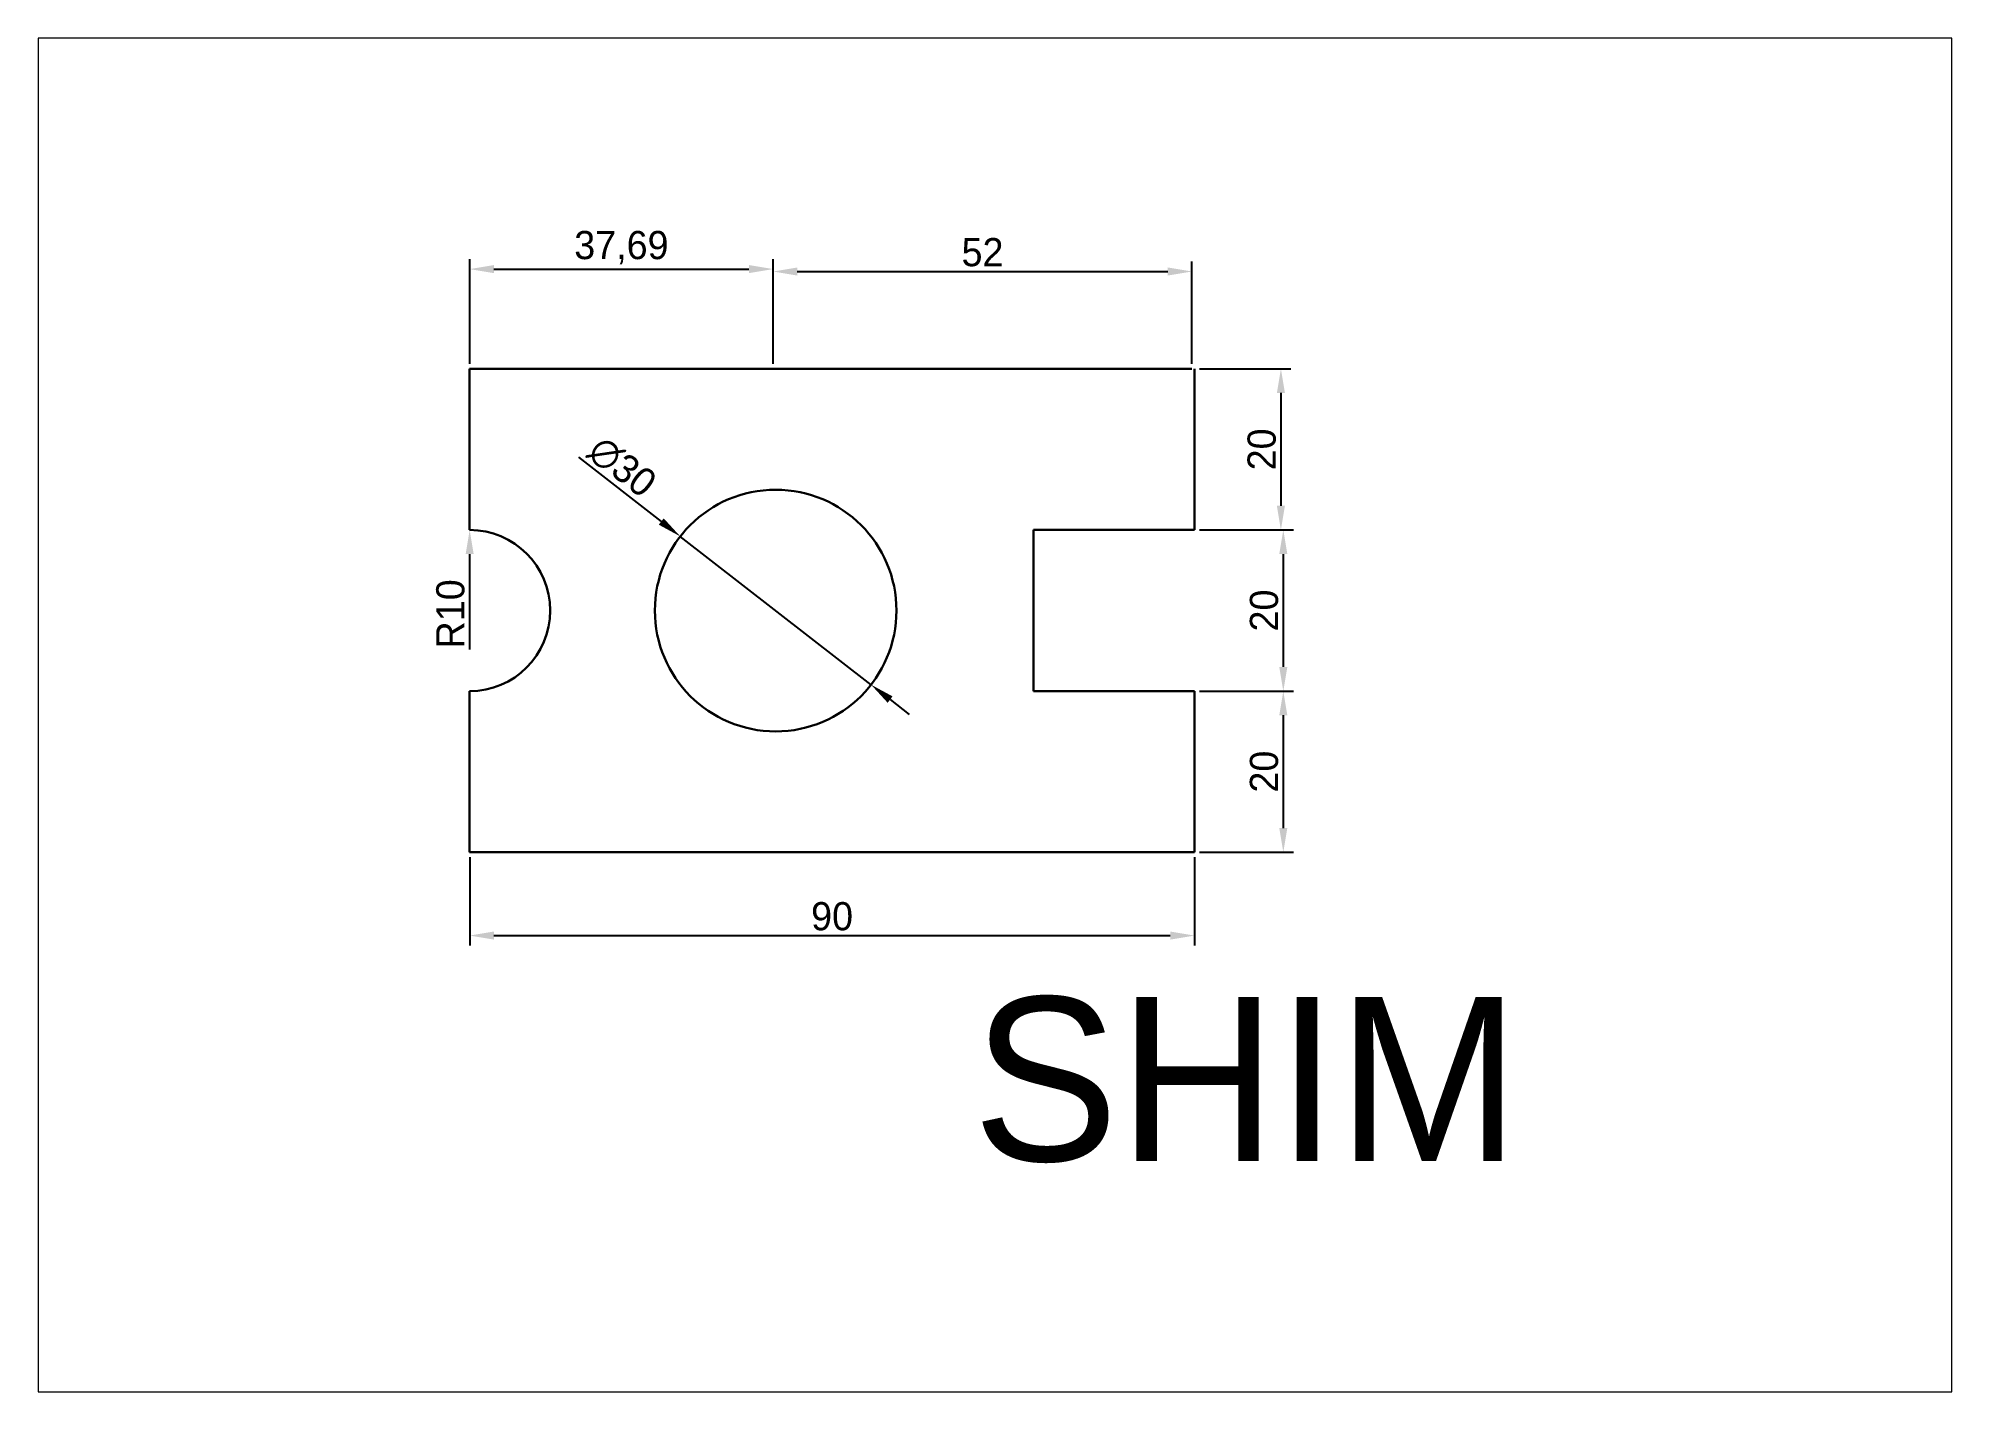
# Paper-space layout 'Layout1' of a CAD drawing. Header units: millimetres. Extents: x 30 to 267, y 21 to 189.
import ezdxf

# ---------------------------------------------------------------- set-up
doc = ezdxf.new("R2010")
doc.units = ezdxf.units.MM
doc.layers.add('DIMENSION', color=5, linetype='Continuous')
doc.layers.add('OBJECT THICKNESS', color=250, linetype='Continuous', lineweight=30)
doc.layers.add('TEXT', color=1, linetype='Continuous', lineweight=30)
doc.dimstyles.new('ISO-25', dxfattribs={"dimtxt": 3.5, "dimasz": 3, "dimexe": 1.25, "dimexo": 0.625, "dimtad": 1, "dimtxsty": 'Standard', "dimcen": 2.5, "dimadec": 0, "dimazin": 0, "dimtfac": 1, "dimtmove": 0, "dimatfit": 3, "dimfxl": 1, "dimarcsym": 0})

# ---------------------------------------------------------------- blocks, each defined once
blk = doc.blocks.new('*D2')
at = {"layer": 'Defpoints', "color": 0, "transparency": 16777216}
for p in [(173.27, 147.97), (173.27, 127.97), (184, 127.97)]:
    blk.add_point(p, dxfattribs=at)
at = {"layer": 'DIMENSION', "color": 0, "lineweight": -2, "transparency": 16777216}
for p, q in [((173.89, 147.97), (185.25, 147.97)), ((184, 144.97), (184, 130.97)), ((173.89, 127.97), (185.25, 127.97))]:
    blk.add_line(p, q, dxfattribs=at)
at = {"layer": 'DIMENSION', "color": 0, "transparency": 16777216}
for points in [[(183.5, 144.97), (184.5, 144.97), (184, 147.97)], [(183.5, 130.97), (184.5, 130.97), (184, 127.97)]]:
    blk.add_solid(points, dxfattribs=at)
at = {"layer": 'DIMENSION', "color": 0, "transparency": 16777216, "insert": (181.63, 137.97), "char_height": 3.5, "attachment_point": 5, "rotation": 90}
blk.add_mtext('20', dxfattribs=at)
blk = doc.blocks.new('*D3')
at = {"layer": 'Defpoints', "color": 0, "transparency": 16777216}
for p in [(173.27, 127.97), (173.27, 107.97), (184.3, 107.97)]:
    blk.add_point(p, dxfattribs=at)
at = {"layer": 'DIMENSION', "color": 0, "lineweight": -2, "transparency": 16777216}
for p, q in [((173.89, 127.97), (185.55, 127.97)), ((184.3, 124.97), (184.3, 110.97)), ((173.89, 107.97), (185.55, 107.97))]:
    blk.add_line(p, q, dxfattribs=at)
at = {"layer": 'DIMENSION', "color": 0, "transparency": 16777216}
for points in [[(183.8, 124.97), (184.8, 124.97), (184.3, 127.97)], [(183.8, 110.97), (184.8, 110.97), (184.3, 107.97)]]:
    blk.add_solid(points, dxfattribs=at)
at = {"layer": 'DIMENSION', "color": 0, "transparency": 16777216, "insert": (181.92, 117.97), "char_height": 3.5, "attachment_point": 5, "rotation": 90}
blk.add_mtext('20', dxfattribs=at)
blk = doc.blocks.new('*D4')
at = {"layer": 'Defpoints', "color": 0, "transparency": 16777216}
for p in [(173.27, 107.97), (173.27, 87.97), (184.3, 87.97)]:
    blk.add_point(p, dxfattribs=at)
at = {"layer": 'DIMENSION', "color": 0, "lineweight": -2, "transparency": 16777216}
for p, q in [((173.89, 107.97), (185.55, 107.97)), ((184.3, 104.97), (184.3, 90.97)), ((173.89, 87.97), (185.55, 87.97))]:
    blk.add_line(p, q, dxfattribs=at)
at = {"layer": 'DIMENSION', "color": 0, "transparency": 16777216}
for points in [[(183.8, 104.97), (184.8, 104.97), (184.3, 107.97)], [(183.8, 90.97), (184.8, 90.97), (184.3, 87.97)]]:
    blk.add_solid(points, dxfattribs=at)
at = {"layer": 'DIMENSION', "color": 0, "transparency": 16777216, "insert": (181.92, 97.97), "char_height": 3.5, "attachment_point": 5, "rotation": 90}
blk.add_mtext('20', dxfattribs=at)
blk = doc.blocks.new('*D6')
at = {"layer": 'Defpoints', "color": 0, "transparency": 16777216}
for p in [(120.95, 160.35), (83.27, 147.97), (120.95, 147.97)]:
    blk.add_point(p, dxfattribs=at)
at = {"layer": 'DIMENSION', "color": 0, "lineweight": -2, "transparency": 16777216}
for p, q in [((83.27, 148.59), (83.27, 161.6)), ((120.95, 148.59), (120.95, 161.6)), ((86.27, 160.35), (117.95, 160.35))]:
    blk.add_line(p, q, dxfattribs=at)
at = {"layer": 'DIMENSION', "color": 0, "transparency": 16777216}
for points in [[(86.27, 160.85), (86.27, 159.85), (83.27, 160.35)], [(117.95, 160.85), (117.95, 159.85), (120.95, 160.35)]]:
    blk.add_solid(points, dxfattribs=at)
at = {"layer": 'DIMENSION', "color": 0, "transparency": 16777216, "insert": (102.11, 163.01), "char_height": 3.5, "attachment_point": 5}
blk.add_mtext('37,69', dxfattribs=at)
blk = doc.blocks.new('*D7')
at = {"layer": 'Defpoints', "color": 0, "transparency": 16777216}
for p in [(172.95, 160.05), (120.95, 147.97), (172.95, 147.97)]:
    blk.add_point(p, dxfattribs=at)
at = {"layer": 'DIMENSION', "color": 0, "lineweight": -2, "transparency": 16777216}
for p, q in [((120.95, 148.59), (120.95, 161.3)), ((123.95, 160.05), (169.95, 160.05)), ((172.95, 148.59), (172.95, 161.3))]:
    blk.add_line(p, q, dxfattribs=at)
at = {"layer": 'DIMENSION', "color": 0, "transparency": 16777216}
for points in [[(123.95, 160.55), (123.95, 159.55), (120.95, 160.05)], [(169.95, 160.55), (169.95, 159.55), (172.95, 160.05)]]:
    blk.add_solid(points, dxfattribs=at)
at = {"layer": 'DIMENSION', "color": 0, "transparency": 16777216, "insert": (146.95, 162.43), "char_height": 3.5, "attachment_point": 5}
blk.add_mtext('52', dxfattribs=at)
blk = doc.blocks.new('*D8')
at = {"layer": 'Defpoints', "color": 0, "transparency": 16777216}
for p in [(83.27, 87.97), (173.27, 87.97), (173.27, 77.62)]:
    blk.add_point(p, dxfattribs=at)
at = {"layer": 'DIMENSION', "color": 0, "lineweight": -2, "transparency": 16777216}
for p, q in [((83.27, 87.34), (83.27, 76.37)), ((173.27, 87.34), (173.27, 76.37)), ((86.27, 77.62), (170.27, 77.62))]:
    blk.add_line(p, q, dxfattribs=at)
at = {"layer": 'DIMENSION', "color": 0, "transparency": 16777216}
for points in [[(86.27, 78.12), (86.27, 77.12), (83.27, 77.62)], [(170.27, 78.12), (170.27, 77.12), (173.27, 77.62)]]:
    blk.add_solid(points, dxfattribs=at)
at = {"layer": 'DIMENSION', "color": 0, "transparency": 16777216, "insert": (128.27, 80), "char_height": 3.5, "attachment_point": 5}
blk.add_mtext('90', dxfattribs=at)
blk = doc.blocks.new('*D9')
at = {"layer": 'Defpoints', "color": 0, "transparency": 16777216}
for p in [(109.42, 127.17), (133.11, 108.76)]:
    blk.add_point(p, dxfattribs=at)
at = {"layer": 'DIMENSION', "color": 0, "lineweight": -2, "transparency": 16777216}
for p, q in [((96.79, 137), (107.06, 129.01)), ((133.11, 108.76), (109.42, 127.17)), ((135.47, 106.92), (137.84, 105.07))]:
    blk.add_line(p, q, dxfattribs=at)
at = {"layer": 'DIMENSION', "color": 0, "transparency": 16777216}
for points in [[(107.36, 129.41), (106.75, 128.62), (109.42, 127.17)], [(135.78, 107.31), (135.17, 106.52), (133.11, 108.76)]]:
    blk.add_solid(points, dxfattribs=at)
at = {"layer": 'DIMENSION', "color": 0, "transparency": 16777216, "insert": (102.2, 135.8), "char_height": 3.5, "attachment_point": 5, "rotation": 322.1304}
blk.add_mtext('∅30', dxfattribs=at)
blk = doc.blocks.new('*D12')
at = {"layer": 'Defpoints', "color": 0, "transparency": 16777216}
for p in [(83.27, 127.97), (83.27, 117.97)]:
    blk.add_point(p, dxfattribs=at)
at = {"layer": 'DIMENSION', "color": 0, "lineweight": -2, "transparency": 16777216}
blk.add_line((83.27, 113.13), (83.27, 124.97), dxfattribs=at)
at = {"layer": 'DIMENSION', "color": 0, "transparency": 16777216}
blk.add_solid([(82.77, 124.97), (83.77, 124.97), (83.27, 127.97)], dxfattribs=at)
at = {"layer": 'DIMENSION', "color": 0, "transparency": 16777216, "insert": (80.89, 117.55), "char_height": 3.5, "attachment_point": 5, "rotation": 90}
blk.add_mtext('R10', dxfattribs=at)

psp = doc.layouts.get("Layout1")

# ---------------------------------------------------------------- linework, layer by layer
psp.add_line((83.265, 147.965), (83.265, 147.965))
at = {"layer": 'OBJECT THICKNESS'}
for p, q in [((83.265, 147.965), (83.265, 127.965)), ((83.265, 147.965), (120.952, 147.965)), ((120.952, 147.965), (172.952, 147.965)), ((173.265, 147.965), (173.265, 127.965)), ((153.265, 107.965), (153.265, 127.965)), ((153.265, 127.965), (173.265, 127.965)), ((83.265, 107.965), (83.265, 87.965)), ((173.265, 107.965), (153.265, 107.965)), ((173.265, 87.965), (173.265, 107.965)), ((83.265, 87.965), (173.265, 87.965))]:
    psp.add_line(p, q, dxfattribs=at)
psp.add_circle((121.265, 117.965), 15, dxfattribs=at)
psp.add_arc((83.265, 117.965), 10, 270, 90, dxfattribs=at)

# ---------------------------------------------------------------- texts
at = {"layer": 'TEXT'}
psp.add_text('SHIM', height=20.3292, dxfattribs=at).set_placement((145.701, 49.654))

# ---------------------------------------------------------------- dimensions: what is measured, and where the dimension line sits
at = {"layer": 'DIMENSION'}
for base, p1, p2, picture, middle in [((120.952, 160.346), (83.265, 147.965), (120.952, 147.965), '*D6', (102.109, 163.013)), ((172.952, 160.052), (120.952, 147.965), (172.952, 147.965), '*D7', (146.952, 162.427)), ((173.265, 77.621), (83.265, 87.965), (173.265, 87.965), '*D8', (128.265, 79.996))]:
    dim = psp.add_linear_dim(base=base, p1=p1, p2=p2, dimstyle='ISO-25', dxfattribs=at)
    dim.commit()
    dim.dimension.update_dxf_attribs({"geometry": picture, "text_midpoint": middle})
for base, p1, p2, picture, middle in [((184.002, 127.965), (173.265, 147.965), (173.265, 127.965), '*D2', (181.627, 137.965)), ((184.297, 107.965), (173.265, 127.965), (173.265, 107.965), '*D3', (181.922, 117.965)), ((184.297, 87.965), (173.265, 107.965), (173.265, 87.965), '*D4', (181.922, 97.965))]:
    dim = psp.add_linear_dim(base=base, p1=p1, p2=p2, angle=90, dimstyle='ISO-25', dxfattribs=at)
    dim.commit()
    dim.dimension.update_dxf_attribs({"geometry": picture, "text_midpoint": middle})
dim = psp.add_diameter_dim_2p(p1=(133.106, 108.757), p2=(109.424, 127.173), dimstyle='ISO-25', dxfattribs=at)
dim.commit()
dim.dimension.update_dxf_attribs({"geometry": '*D9', "text_midpoint": (100.74, 133.926), "dimtype": 163})
dim = psp.add_radius_dim(center=(83.265, 117.965), mpoint=(83.265, 127.965), dimstyle='ISO-25', dxfattribs=at)
dim.commit()
dim.dimension.update_dxf_attribs({"geometry": '*D12', "text_midpoint": (83.265, 117.549), "dimtype": 164})

# ---------------------------------------------------------------- viewports
at = {"layer": '0'}
psp.add_viewport(center=(148.5, 105), size=(237.6, 168), view_center_point=(300, 250), view_height=505.27241, dxfattribs=at)

doc.saveas('drawing.dxf')
